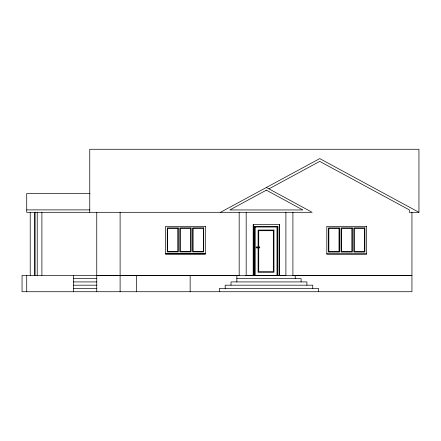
<?xml version="1.0" encoding="UTF-8"?>
<svg xmlns="http://www.w3.org/2000/svg" width="441" height="441" viewBox="0 0 441 441"><rect width="100%" height="100%" fill="white"/><g stroke="black" fill="none" stroke-linecap="round" stroke-linejoin="round"><path stroke-width="0.66" d="M220.5 212.308L319.725 158.611L418.95 212.308L418.95 149.273L89.755 149.273L89.755 212.308M268.944 188.875L319.725 161.395L409.292 209.866L409.292 212.308L418.95 212.308M256.767 247.627L256.767 247.313L256.254 247.627M90.025 193.538L26.719 193.538L26.719 212.308L312.14 212.308L266.375 187.486M26.719 209.883L89.755 209.883M255.052 227.021L276.998 227.021L276.998 275.349M256.254 247.241L259.721 247.241M256.254 247.704L259.721 247.704M165.634 253.492L205.324 253.492M165.634 253.636L205.324 253.636M326.814 253.636L366.504 253.636M96.761 275.349L239.48 275.349M245.648 275.349L285.74 275.349M292.598 275.349L411.944 275.349L22.05 275.382L22.05 291.727L411.944 291.727L411.944 212.308M73.415 278.651L96.761 278.651M236.845 278.651L301.076 278.651L301.076 281.92M73.415 281.92L96.761 281.92M73.415 285.189L96.761 285.189M73.415 288.458L96.761 288.458M165.11 275.377L142.873 275.349M318.589 291.727L318.589 288.458L219.331 288.458L219.331 291.727M312.752 288.458L312.752 285.189L225.169 285.189L225.169 288.458M306.914 285.189L306.914 281.92L231.007 281.92L231.007 285.189M295.244 275.382L295.244 278.651M292.907 212.308L292.907 275.382M285.9 212.308L285.9 275.382M279.566 275.349L279.566 224.452L253.184 224.452L253.184 275.349M279.335 224.452L279.335 275.349M277.935 275.349L277.935 226.321L254.352 226.321L254.352 275.349M277.698 226.321L277.698 275.349M255.052 226.321L255.052 275.349M254.821 226.321L254.821 275.349M253.421 224.452L253.421 275.349M246.183 212.347L246.183 275.382M239.176 212.347L239.176 275.382M236.845 275.382L236.845 281.92M190.148 275.382L190.148 291.727M136.451 275.382L136.451 291.727M120.106 212.308L120.106 291.727M96.761 212.308L96.761 291.727M73.415 275.382L73.415 291.727M41.895 212.347L41.895 275.382M37.226 212.347L37.226 275.382M30.22 212.347L30.22 275.382M26.719 275.382L26.719 291.727M266.375 190.165L229.805 209.955L302.851 209.955L266.375 190.165M205.324 226.321L165.634 226.321L165.634 254.336L205.324 254.336L205.324 226.321M366.504 226.321L326.814 226.321L326.814 254.336L366.504 254.336L366.504 226.321M178.241 227.903L167.271 227.903L167.271 251.91L178.241 251.91L178.241 227.903M191.085 227.903L179.878 227.903L179.878 251.91L191.085 251.91L191.085 227.903M203.692 227.903L192.717 227.903L192.717 251.91L203.692 251.91L203.692 227.903M339.421 227.914L328.451 227.914L328.451 252.043L339.421 252.043L339.421 227.914M352.265 227.914L341.058 227.914L341.058 252.043L352.265 252.043L352.265 227.914M364.872 227.914L353.897 227.914L353.897 252.043L364.872 252.043L364.872 227.914M177.839 228.295L167.674 228.295L167.674 251.519L177.839 251.519L177.839 228.295M190.705 228.267L180.253 228.267L180.253 251.546L190.705 251.546L190.705 228.267M203.329 228.251L193.075 228.251L193.075 251.563L203.329 251.563L203.329 228.251M339.019 228.306L328.854 228.306L328.854 251.646L339.019 251.646L339.019 228.306M351.89 228.278L341.433 228.278L341.433 251.673L351.89 251.673L351.89 228.278M364.514 228.262L354.261 228.262L354.261 251.69L364.514 251.69L364.514 228.262M273.966 230.053L258.09 230.053L258.09 272.312L273.966 272.312L273.966 230.053M273.31 230.709L258.746 230.709L258.746 271.656L273.31 271.656L273.31 230.709M259.721 247.076L256.254 247.076L256.254 247.864L259.721 247.864L259.721 247.076M34.889 275.382L34.889 212.347L34.878 275.382"/></g></svg>
